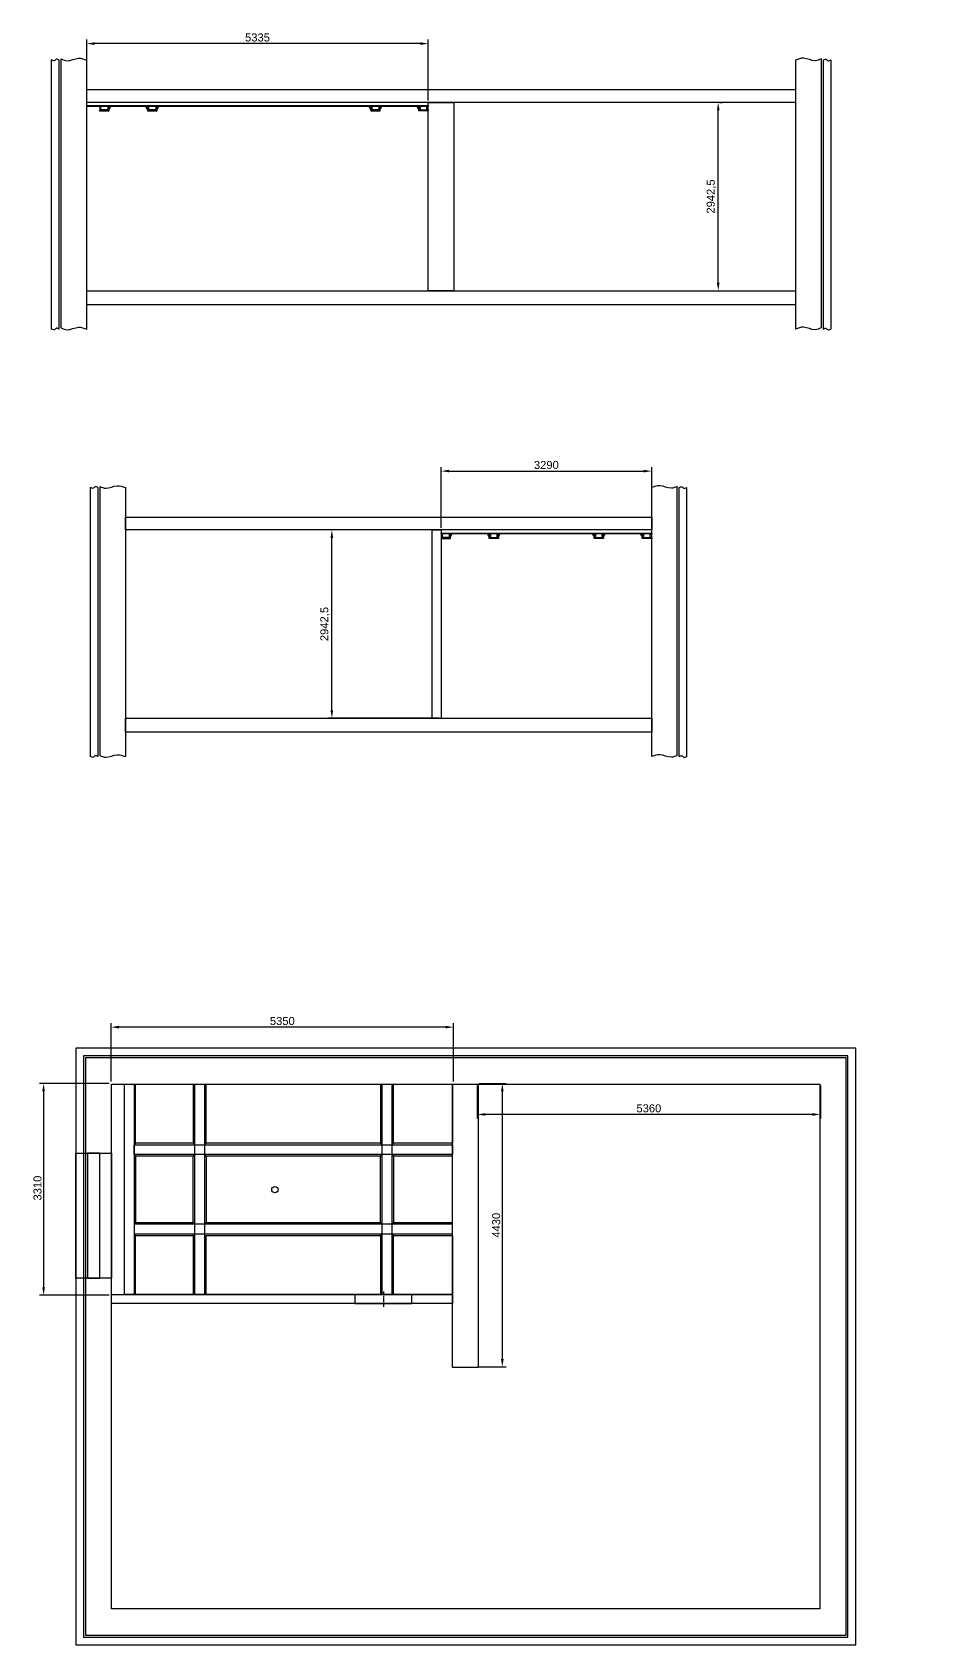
# Model space of a CAD drawing. Header units: millimetres. Extents: x -44972 to 45549, y -33295 to 15181.
# Drawn here: x -15349 to -1114, y -33295 to -8101 of the extents above; entities that cross this region are included whole.
import ezdxf

# ---------------------------------------------------------------- set-up
doc = ezdxf.new("R2010")
doc.units = ezdxf.units.MM
doc.linetypes.add('CENTER', pattern=[50.8, 31.75, -6.35, 6.35, -6.35])
for name, color, linetype in [('Ceiling', 7, 'Continuous'), ('Dimensions', 3, 'Continuous'), ('Doors', 6, 'Continuous'), ('Sections', 7, 'Continuous'), ('walls', 7, 'Continuous'), ('walls-putty', 7, 'Continuous'), ('Windows', 5, 'Continuous')]:
    doc.layers.add(name, color=color, linetype=linetype)
doc.styles.get("Standard").update_dxf_attribs({"font": 'arial.ttf'})
doc.dimstyles.new('ISO-50', dxfattribs={"dimscale": 50, "dimtxt": 2.5, "dimasz": 2.5, "dimexe": 1.25, "dimexo": 0.625, "dimtad": 1, "dimtxsty": 'Standard', "dimcen": 2.5, "dimadec": 0, "dimazin": 0, "dimtfac": 1, "dimtmove": 0, "dimatfit": 3, "dimfxl": 1, "dimarcsym": 0})

# ---------------------------------------------------------------- blocks, each defined once
blk = doc.blocks.new('*D37')
at = {"layer": 'Defpoints', "color": 0, "transparency": 16777216}
for p in [(-5675, -14957), (-8965, -15876), (-5675, -15876)]:
    blk.add_point(p, dxfattribs=at)
at = {"layer": 'Dimensions', "color": 0, "lineweight": -2, "transparency": 16777216}
for p, q in [((-8965, -15845), (-8965, -14895)), ((-8840, -14957), (-5800, -14957)), ((-5675, -15845), (-5675, -14895))]:
    blk.add_line(p, q, dxfattribs=at)
at = {"layer": 'Dimensions', "color": 0, "transparency": 16777216}
for points in [[(-8840, -14937), (-8840, -14978), (-8965, -14957)], [(-5800, -14937), (-5800, -14978), (-5675, -14957)]]:
    blk.add_solid(points, dxfattribs=at)
at = {"layer": 'Dimensions', "color": 0, "transparency": 16777216, "insert": (-7320, -14862), "char_height": 125, "attachment_point": 5}
blk.add_mtext('3290', dxfattribs=at)
blk = doc.blocks.new('U-profile')
at = {"color": 0}
for points in [[(150, 0), (0, 0), (0, 16), (150, 16)], [(5, 70), (21, 70), (21, 16), (5, 16)], [(129, 70), (145, 70), (145, 16), (129, 16)]]:
    blk.add_lwpolyline(points, close=True, dxfattribs=at)
blk = doc.blocks.new('*D49')
at = {"layer": 'Defpoints', "color": 0, "transparency": 16777216}
for p in [(-10670, -15876), (-8965, -15876), (-8965, -18818)]:
    blk.add_point(p, dxfattribs=at)
at = {"layer": 'Dimensions', "color": 0, "lineweight": -2, "transparency": 16777216}
for p, q in [((-8996, -15876), (-10733, -15876)), ((-10670, -18693), (-10670, -16001)), ((-8996, -18818), (-10733, -18818))]:
    blk.add_line(p, q, dxfattribs=at)
at = {"layer": 'Dimensions', "color": 0, "transparency": 16777216}
for points in [[(-10691, -16001), (-10649, -16001), (-10670, -15876)], [(-10691, -18693), (-10649, -18693), (-10670, -18818)]]:
    blk.add_solid(points, dxfattribs=at)
at = {"layer": 'Dimensions', "color": 0, "transparency": 16777216, "insert": (-10776, -17347), "char_height": 125, "attachment_point": 5, "rotation": 90}
blk.add_mtext('2942,5', dxfattribs=at)
blk = doc.blocks.new('*D50')
at = {"layer": 'Defpoints', "color": 0, "transparency": 16777216}
for p in [(-14499, -8278), (-14499, -9196), (-9164, -9196)]:
    blk.add_point(p, dxfattribs=at)
at = {"layer": 'Dimensions', "color": 0, "lineweight": -2, "transparency": 16777216}
for p, q in [((-14499, -9165), (-14499, -8215)), ((-9289, -8278), (-14374, -8278)), ((-9164, -9165), (-9164, -8215))]:
    blk.add_line(p, q, dxfattribs=at)
at = {"layer": 'Dimensions', "color": 0, "transparency": 16777216}
for points in [[(-14374, -8257), (-14374, -8299), (-14499, -8278)], [(-9289, -8257), (-9289, -8299), (-9164, -8278)]]:
    blk.add_solid(points, dxfattribs=at)
at = {"layer": 'Dimensions', "color": 0, "transparency": 16777216, "insert": (-11831, -8183), "char_height": 125, "attachment_point": 5}
blk.add_mtext('5335', dxfattribs=at)
blk = doc.blocks.new('*D51')
at = {"layer": 'Defpoints', "color": 0, "transparency": 16777216}
for p in [(-4636, -9196), (-4636, -9196), (-4636, -12139)]:
    blk.add_point(p, dxfattribs=at)
at = {"layer": 'Dimensions', "color": 0, "lineweight": -2, "transparency": 16777216}
for p, q in [((-4636, -12014), (-4636, -9321)), ((-4605, -9196), (-4573, -9196)), ((-4605, -12139), (-4573, -12139))]:
    blk.add_line(p, q, dxfattribs=at)
at = {"layer": 'Dimensions', "color": 0, "transparency": 16777216}
for points in [[(-4657, -9321), (-4615, -9321), (-4636, -9196)], [(-4657, -12014), (-4615, -12014), (-4636, -12139)]]:
    blk.add_solid(points, dxfattribs=at)
at = {"layer": 'Dimensions', "color": 0, "transparency": 16777216, "insert": (-4742, -10667), "char_height": 125, "attachment_point": 5, "rotation": 90}
blk.add_mtext('2942,5', dxfattribs=at)
blk = doc.blocks.new('*D70')
at = {"layer": 'Defpoints', "color": 0, "transparency": 16777216}
for p in [(-14119, -23645), (-14119, -24525), (-8769, -24525)]:
    blk.add_point(p, dxfattribs=at)
at = {"layer": 'Dimensions', "color": 0, "lineweight": -2, "transparency": 16777216}
for p, q in [((-14119, -24493), (-14119, -23583)), ((-8894, -23645), (-13994, -23645)), ((-8769, -24493), (-8769, -23583))]:
    blk.add_line(p, q, dxfattribs=at)
at = {"layer": 'Dimensions', "color": 0, "transparency": 16777216}
for points in [[(-13994, -23624), (-13994, -23666), (-14119, -23645)], [(-8894, -23624), (-8894, -23666), (-8769, -23645)]]:
    blk.add_solid(points, dxfattribs=at)
at = {"layer": 'Dimensions', "color": 0, "transparency": 16777216, "insert": (-11444, -23550), "char_height": 125, "attachment_point": 5}
blk.add_mtext('5350', dxfattribs=at)
blk = doc.blocks.new('*D71')
at = {"layer": 'Defpoints', "color": 0, "transparency": 16777216}
for p in [(-14119, -24525), (-15172, -27835), (-14119, -27835)]:
    blk.add_point(p, dxfattribs=at)
at = {"layer": 'Dimensions', "color": 0, "lineweight": -2, "transparency": 16777216}
for p, q in [((-14150, -24525), (-15234, -24525)), ((-15172, -24650), (-15172, -27710)), ((-14150, -27835), (-15234, -27835))]:
    blk.add_line(p, q, dxfattribs=at)
at = {"layer": 'Dimensions', "color": 0, "transparency": 16777216}
for points in [[(-15193, -24650), (-15151, -24650), (-15172, -24525)], [(-15193, -27710), (-15151, -27710), (-15172, -27835)]]:
    blk.add_solid(points, dxfattribs=at)
at = {"layer": 'Dimensions', "color": 0, "transparency": 16777216, "insert": (-15267, -26160), "char_height": 125, "attachment_point": 5, "rotation": 90}
blk.add_mtext('3310', dxfattribs=at)
blk = doc.blocks.new('*D72')
at = {"layer": 'Defpoints', "color": 0, "transparency": 16777216}
for p in [(-8399, -24525), (-8399, -28955), (-8008, -28955)]:
    blk.add_point(p, dxfattribs=at)
at = {"layer": 'Dimensions', "color": 0, "lineweight": -2, "transparency": 16777216}
for p, q in [((-8368, -24525), (-7946, -24525)), ((-8008, -24650), (-8008, -28830)), ((-8368, -28955), (-7946, -28955))]:
    blk.add_line(p, q, dxfattribs=at)
at = {"layer": 'Dimensions', "color": 0, "transparency": 16777216}
for points in [[(-8029, -24650), (-7987, -24650), (-8008, -24525)], [(-8029, -28830), (-7987, -28830), (-8008, -28955)]]:
    blk.add_solid(points, dxfattribs=at)
at = {"layer": 'Dimensions', "color": 0, "transparency": 16777216, "insert": (-8103, -26740), "char_height": 125, "attachment_point": 5, "rotation": 90}
blk.add_mtext('4430', dxfattribs=at)
blk = doc.blocks.new('*D73')
at = {"layer": 'Defpoints', "color": 0, "transparency": 16777216}
for p in [(-8399, -24525), (-3039, -24525), (-8399, -25009)]:
    blk.add_point(p, dxfattribs=at)
at = {"layer": 'Dimensions', "color": 0, "lineweight": -2, "transparency": 16777216}
for p, q in [((-8399, -24556), (-8399, -25072)), ((-3039, -24556), (-3039, -25072)), ((-3164, -25009), (-8274, -25009))]:
    blk.add_line(p, q, dxfattribs=at)
at = {"layer": 'Dimensions', "color": 0, "transparency": 16777216}
for points in [[(-8274, -24989), (-8274, -25030), (-8399, -25009)], [(-3164, -24989), (-3164, -25030), (-3039, -25009)]]:
    blk.add_solid(points, dxfattribs=at)
at = {"layer": 'Dimensions', "color": 0, "transparency": 16777216, "insert": (-5719, -24914), "char_height": 125, "attachment_point": 5}
blk.add_mtext('5360', dxfattribs=at)
blk = doc.blocks.new('*D149')
at = {"layer": 'Defpoints', "color": 0, "transparency": 16777216}
for p in [(37489, -8935), (31229, -9158), (37489, -9158), (-14119, -23645), (-14119, -24525), (-8769, -24525)]:
    blk.add_point(p, dxfattribs=at)
at = {"layer": 'Dimensions', "color": 0, "lineweight": -2, "transparency": 16777216}
for p, q in [((31229, -9127), (31229, -8872)), ((31354, -8935), (37364, -8935)), ((37489, -9127), (37489, -8872)), ((-14119, -24493), (-14119, -23583)), ((-8894, -23645), (-13994, -23645)), ((-8769, -24493), (-8769, -23583))]:
    blk.add_line(p, q, dxfattribs=at)
at = {"layer": 'Dimensions', "color": 0, "transparency": 16777216}
for points in [[(31354, -8914), (31354, -8955), (31229, -8935)], [(37364, -8914), (37364, -8955), (37489, -8935)], [(-13994, -23624), (-13994, -23666), (-14119, -23645)], [(-8894, -23624), (-8894, -23666), (-8769, -23645)]]:
    blk.add_solid(points, dxfattribs=at)
at = {"layer": 'Dimensions', "color": 0, "transparency": 16777216, "char_height": 125, "attachment_point": 5}
for s, insert in [('6260', (34359, -8840)), ('5350', (-11444, -23550))]:
    blk.add_mtext(s, dxfattribs=dict(at, insert=insert))
blk = doc.blocks.new('*D150')
at = {"layer": 'Defpoints', "color": 0, "transparency": 16777216}
for p in [(42319, -8933), (37609, -9158), (42319, -9158), (-14119, -24525), (-15172, -27835), (-14119, -27835)]:
    blk.add_point(p, dxfattribs=at)
at = {"layer": 'Dimensions', "color": 0, "lineweight": -2, "transparency": 16777216}
for p, q in [((37609, -9127), (37609, -8870)), ((37734, -8933), (42194, -8933)), ((42319, -9127), (42319, -8870)), ((-14150, -24525), (-15234, -24525)), ((-15172, -24650), (-15172, -27710)), ((-14150, -27835), (-15234, -27835))]:
    blk.add_line(p, q, dxfattribs=at)
at = {"layer": 'Dimensions', "color": 0, "transparency": 16777216}
for points in [[(37734, -8912), (37734, -8954), (37609, -8933)], [(42194, -8912), (42194, -8954), (42319, -8933)], [(-15193, -24650), (-15151, -24650), (-15172, -24525)], [(-15193, -27710), (-15151, -27710), (-15172, -27835)]]:
    blk.add_solid(points, dxfattribs=at)
at = {"layer": 'Dimensions', "color": 0, "transparency": 16777216, "insert": (39964, -8838), "char_height": 125, "attachment_point": 5}
blk.add_mtext('4710', dxfattribs=at)
at = {"layer": 'Dimensions', "color": 0, "transparency": 16777216, "insert": (-15267, -26160), "char_height": 125, "attachment_point": 5, "rotation": 90}
blk.add_mtext('3310', dxfattribs=at)

msp = doc.modelspace()

# ---------------------------------------------------------------- linework, layer by layer
at = {"layer": 'Ceiling'}
msp.add_line((-13759.19, -24534.652), (-13759.19, -27824.652), dxfattribs=at)
at = {"layer": 'Ceiling', "color": 2}
for p, q in [((-13734.19, -25459.652), (-13759.19, -25484.652)), ((-13734.19, -25659.652), (-13759.19, -25634.652)), ((-12834.19, -25459.652), (-12809.19, -25484.652)), ((-12834.19, -25659.652), (-12809.19, -25634.652)), ((-12634.19, -25459.652), (-12659.19, -25484.652)), ((-12634.19, -25659.652), (-12659.19, -25634.652)), ((-9909.19, -25459.652), (-9884.19, -25484.652)), ((-9909.19, -25659.652), (-9884.19, -25634.652)), ((-9709.19, -25459.652), (-9734.19, -25484.652)), ((-9709.19, -25659.652), (-9734.19, -25634.652)), ((-13734.19, -26699.652), (-13759.19, -26724.652)), ((-12834.19, -26699.652), (-12809.19, -26724.652)), ((-12634.19, -26699.652), (-12659.19, -26724.652)), ((-9909.19, -26699.652), (-9884.19, -26724.652)), ((-9709.19, -26699.652), (-9734.19, -26724.652)), ((-13734.19, -26899.652), (-13759.19, -26874.652)), ((-12834.19, -26899.652), (-12809.19, -26874.652)), ((-9909.19, -26899.652), (-9884.19, -26874.652)), ((-9709.19, -26899.652), (-9734.19, -26874.652))]:
    msp.add_line(p, q, dxfattribs=at)
at = {"layer": 'Ceiling', "linetype": 'CENTER', "ltscale": 2}
msp.add_line((-9864.19, -27774.652), (-9864.19, -28014.652), dxfattribs=at)
at = {"layer": 'Ceiling', "color": 8}
for points in [[(-14498.636, -9246.198), (-9163.636, -9246.198), (-9163.636, -9258.698), (-14498.636, -9258.698)], [(-8965.135, -15925.816), (-5675.135, -15925.816), (-5675.135, -15938.316), (-8965.135, -15938.316)]]:
    msp.add_lwpolyline(points, close=True, dxfattribs=at)
at = {"layer": 'Ceiling', "color": 2}
for points in [[(-14153.636, -9258.698), (-14153.636, -9312.698), (-14123.636, -9258.698)], [(-13543.636, -9258.698), (-13543.636, -9312.698), (-13573.636, -9258.698)], [(-13403.636, -9258.698), (-13403.636, -9312.698), (-13373.636, -9258.698)], [(-10058.636, -9258.698), (-10058.636, -9312.698), (-10088.636, -9258.698)], [(-9918.636, -9258.698), (-9918.636, -9312.698), (-9888.636, -9258.698)], [(-9308.636, -9258.698), (-9308.636, -9312.698), (-9338.636, -9258.698)], [(-8820.135, -15938.316), (-8820.135, -15992.316), (-8790.135, -15938.316)], [(-8210.135, -15938.316), (-8210.135, -15992.316), (-8240.135, -15938.316)], [(-8070.135, -15938.316), (-8070.135, -15992.316), (-8040.135, -15938.316)], [(-6570.135, -15938.316), (-6570.135, -15992.316), (-6600.135, -15938.316)], [(-6430.135, -15938.316), (-6430.135, -15992.316), (-6400.135, -15938.316)], [(-5820.135, -15938.316), (-5820.135, -15992.316), (-5850.135, -15938.316)], [(-13734.19, -24534.652), (-12834.19, -24534.652), (-12834.19, -25459.652), (-13734.19, -25459.652)], [(-12634.19, -24534.652), (-9909.19, -24534.652), (-9909.19, -25459.652), (-12634.19, -25459.652)], [(-9709.19, -24534.652), (-8784.19, -24534.652), (-8784.19, -25459.652), (-9709.19, -25459.652)], [(-12834.19, -25659.652), (-13734.19, -25659.652), (-13734.19, -26699.652), (-12834.19, -26699.652)], [(-9909.19, -25659.652), (-12634.19, -25659.652), (-12634.19, -26699.652), (-9909.19, -26699.652)], [(-8784.19, -25659.652), (-9709.19, -25659.652), (-9709.19, -26699.652), (-8784.19, -26699.652)], [(-13734.19, -26899.652), (-12834.19, -26899.652), (-12834.19, -27824.652), (-13734.19, -27824.652)], [(-12634.19, -26899.652), (-9909.19, -26899.652), (-9909.19, -27824.652), (-12634.19, -27824.652)], [(-9709.19, -26899.652), (-8784.19, -26899.652), (-8784.19, -27824.652), (-9709.19, -27824.652)]]:
    msp.add_lwpolyline(points, close=True, dxfattribs=at)
at = {"layer": 'Ceiling', "color": 6}
for points in [[(-13909.19, -24534.652), (-13759.19, -24534.652), (-13759.19, -27824.652), (-13909.19, -27824.652)], [(-12809.19, -24534.652), (-12659.19, -24534.652), (-12659.19, -27824.652), (-12809.19, -27824.652)], [(-9884.19, -24534.652), (-9734.19, -24534.652), (-9734.19, -27824.652), (-9884.19, -27824.652)], [(-8784.19, -25634.652), (-13759.19, -25634.652), (-13759.19, -25484.652), (-8784.19, -25484.652)], [(-8784.19, -26724.652), (-13759.19, -26724.652), (-13759.19, -26874.652), (-8784.19, -26874.652)]]:
    msp.add_lwpolyline(points, close=True, dxfattribs=at)
at = {"layer": 'Ceiling', "color": 240, "lineweight": 30, "true_color": 0xed1f24}
msp.add_circle((-11559.19, -26184.652), 50, dxfattribs=at)
at = {"layer": 'Doors'}
msp.add_lwpolyline([(-9419.19, -27964.652), (-9419.19, -27824.652), (-10309.19, -27824.652), (-10309.19, -27964.652)], close=True, dxfattribs=at)
at = {"layer": 'Sections'}
for p, q in [((-15048.636, -12737.294), (-15048.636, -8533.667)), ((-14928.636, -12739.079), (-14928.636, -8535.452)), ((-14898.636, -12721.096), (-14898.636, -8517.47)), ((-14498.636, -12739.079), (-14498.636, -8535.452)), ((-3428.636, -8535.452), (-3428.636, -12739.079)), ((-3028.636, -8517.47), (-3028.636, -12721.096)), ((-2998.636, -8535.452), (-2998.636, -12739.079)), ((-2878.636, -8533.667), (-2878.636, -12737.294)), ((-14445.135, -15213.285), (-14445.135, -19416.912)), ((-14325.135, -15215.07), (-14325.135, -19418.697)), ((-14295.135, -15197.088), (-14295.135, -19400.715)), ((-13895.135, -15215.07), (-13895.135, -19418.697)), ((-5675.135, -19418.697), (-5675.135, -15215.07)), ((-5275.135, -19400.715), (-5275.135, -15197.088)), ((-5245.135, -19418.697), (-5245.135, -15215.07)), ((-5125.135, -19416.912), (-5125.135, -15213.285))]:
    msp.add_line(p, q, dxfattribs=at)
for points in [[(-14498.636, -8996.198), (-3428.636, -8996.198), (-3428.636, -9196.198), (-14498.636, -9196.198)], [(-9163.636, -9196.198), (-8763.636, -9196.198), (-8763.636, -12138.698), (-9163.636, -12138.698)], [(-14498.636, -12138.698), (-3428.636, -12138.698), (-3428.636, -12358.698), (-14498.636, -12358.698)], [(-13895.135, -15675.816), (-5675.135, -15675.816), (-5675.135, -15875.816), (-13895.135, -15875.816)], [(-13895.135, -18818.316), (-5675.135, -18818.316), (-5675.135, -19038.316), (-13895.135, -19038.316)]]:
    msp.add_lwpolyline(points, close=True, dxfattribs=at)
msp.add_lwpolyline([(-9105.135, -18818.316), (-9105.135, -15875.816), (-8965.135, -15875.816), (-8965.135, -18818.316)], dxfattribs=at)
for points in [[(-14928.636, -8535.452), (-14943.074, -8526.612), (-14973.972, -8507.695), (-15009.257, -8566.055), (-15035.974, -8534.125), (-15048.636, -8533.667)], [(-2998.636, -8535.452), (-2984.198, -8526.612), (-2953.3, -8507.695), (-2918.015, -8566.055), (-2891.298, -8534.125), (-2878.636, -8533.667)], [(-14928.636, -12739.079), (-14943.074, -12730.239), (-14973.972, -12711.321), (-15009.257, -12769.682), (-15035.974, -12737.752), (-15048.636, -12737.294)], [(-2998.636, -12739.079), (-2984.198, -12730.239), (-2953.3, -12711.321), (-2918.015, -12769.682), (-2891.298, -12737.752), (-2878.636, -12737.294)], [(-14325.135, -15215.07), (-14339.573, -15206.23), (-14370.471, -15187.313), (-14405.756, -15245.674), (-14432.473, -15213.743), (-14445.135, -15213.285)], [(-5245.135, -15215.07), (-5230.697, -15206.23), (-5199.799, -15187.313), (-5164.514, -15245.674), (-5137.797, -15213.743), (-5125.135, -15213.285)], [(-14325.135, -19418.697), (-14339.573, -19409.857), (-14370.471, -19390.939), (-14405.756, -19449.3), (-14432.473, -19417.37), (-14445.135, -19416.912)], [(-5245.135, -19418.697), (-5230.697, -19409.857), (-5199.799, -19390.939), (-5164.514, -19449.3), (-5137.797, -19417.37), (-5125.135, -19416.912)]]:
    msp.add_open_spline(points, degree=3, knots=[0, 0, 0, 0, 44.112267371, 94.402646749, 132.507367863, 132.507367863, 132.507367863, 132.507367863], dxfattribs=at)
for points in [[(-14898.636, -8517.47), (-14805.843, -8545.26), (-14625.897, -8506.027), (-14498.636, -8535.452)], [(-3028.636, -8517.47), (-3121.43, -8545.26), (-3301.375, -8506.027), (-3428.636, -8535.452)], [(-14898.636, -12721.096), (-14805.843, -12748.887), (-14625.897, -12709.653), (-14498.636, -12739.079)], [(-3028.636, -12721.096), (-3121.43, -12748.887), (-3301.375, -12709.653), (-3428.636, -12739.079)], [(-14295.135, -15197.088), (-14202.341, -15224.879), (-14022.396, -15185.645), (-13895.135, -15215.07)], [(-5275.135, -15197.088), (-5367.928, -15224.879), (-5547.874, -15185.645), (-5675.135, -15215.07)], [(-14295.135, -19400.715), (-14202.341, -19428.505), (-14022.396, -19389.272), (-13895.135, -19418.697)], [(-5275.135, -19400.715), (-5367.928, -19428.505), (-5547.874, -19389.272), (-5675.135, -19418.697)]]:
    msp.add_spline(points, degree=3, dxfattribs=at)
at = {"layer": 'walls'}
for points in [[(-14669.19, -33294.652), (-2489.19, -33294.652), (-2489.19, -23974.652), (-14669.19, -23974.652)], [(-14549.19, -33174.652), (-2609.19, -33174.652), (-2609.19, -24094.652), (-14549.19, -24094.652)], [(-14519.19, -33144.652), (-2639.19, -33144.652), (-2639.19, -24124.652), (-14519.19, -24124.652)]]:
    msp.add_lwpolyline(points, close=True, dxfattribs=at)
at = {"layer": 'walls-putty'}
for points in [[(-14109.19, -24534.652), (-3049.19, -24534.652), (-3049.19, -32734.652), (-14109.19, -32734.652)], [(-8784.19, -24534.652), (-8384.19, -24534.652), (-8384.19, -28964.652), (-8784.19, -28964.652)], [(-14109.19, -27824.652), (-8784.19, -27824.652), (-8784.19, -27964.652), (-14109.19, -27964.652)]]:
    msp.add_lwpolyline(points, close=True, dxfattribs=at)
at = {"layer": 'Windows'}
for points in [[(-14669.19, -25614.652), (-14109.19, -25614.652), (-14109.19, -27564.652), (-14669.19, -27564.652)], [(-14484.19, -27564.652), (-14294.19, -27564.652), (-14294.19, -25614.652), (-14484.19, -25614.652)]]:
    msp.add_lwpolyline(points, close=True, dxfattribs=at)

# ---------------------------------------------------------------- block references
at = {"layer": 'Ceiling', "color": 6, "xscale": -1}
for p in [(-14148.636, -9328.698), (-13398.636, -9328.698), (-9913.636, -9328.698), (-8815.135, -16008.316)]:
    msp.add_blockref('U-profile', p, dxfattribs=at)
at = {"layer": 'Ceiling', "color": 6}
for p in [(-9313.636, -9328.698), (-8215.135, -16008.316), (-6575.135, -16008.316), (-5825.135, -16008.316)]:
    msp.add_blockref('U-profile', p, dxfattribs=at)

# ---------------------------------------------------------------- dimensions: what is measured, and where the dimension line sits
at = {"layer": 'Dimensions'}
for base, p1, p2, angle, picture, middle in [((-14498.636, -8277.802), (-9163.636, -9196.198), (-14498.636, -9196.198), 180, '*D50', (-11831.136, -8182.687)), ((-10670.017, -15875.816), (-8965.135, -18818.316), (-8965.135, -15875.816), 90, '*D49', (-10776.387, -17347.066)), ((-8008.189, -28954.652), (-8399.19, -24524.652), (-8399.19, -28954.652), 90, '*D72', (-8103.304, -26739.652))]:
    dim = msp.add_linear_dim(base=base, p1=p1, p2=p2, angle=angle, dimstyle='ISO-50', dxfattribs=at)
    dim.commit()
    dim.dimension.update_dxf_attribs({"geometry": picture, "text_midpoint": middle})
for base, p1, p2, picture, middle in [((42318.619, -8932.956), (37608.619, -9158.094), (42318.619, -9158.094), '*D150', (39963.619, -8837.884)), ((37488.619, -8934.627), (31228.619, -9158.094), (37488.619, -9158.094), '*D149', (34358.619, -8839.555)), ((-5675.135, -14957.42), (-8965.135, -15875.816), (-5675.135, -15875.816), '*D37', (-7320.135, -14862.306)), ((-14119.19, -23645.057), (-8769.19, -24524.652), (-14119.19, -24524.652), '*D70', (-11444.19, -23549.942)), ((-8399.19, -25009.337), (-3039.19, -24524.652), (-8399.19, -24524.652), '*D73', (-5719.19, -24914.222))]:
    dim = msp.add_linear_dim(base=base, p1=p1, p2=p2, dimstyle='ISO-50', dxfattribs=at)
    dim.commit()
    dim.dimension.update_dxf_attribs({"geometry": picture, "text_midpoint": middle})
for base, p1, p2, picture, middle in [((-4635.776, -9196.198), (-4635.776, -12138.698), (-4635.776, -9196.198), '*D51', (-4635.776, -10667.448)), ((-15171.784, -27834.652), (-14119.19, -24524.652), (-14119.19, -27834.652), '*D71', (-15171.784, -26159.652))]:
    dim = msp.add_linear_dim(base=base, p1=p1, p2=p2, angle=90, dimstyle='ISO-50', dxfattribs=at)
    dim.commit()
    dim.dimension.update_dxf_attribs({"geometry": picture, "text_midpoint": middle, "dimtype": 160})

doc.saveas('drawing.dxf')
